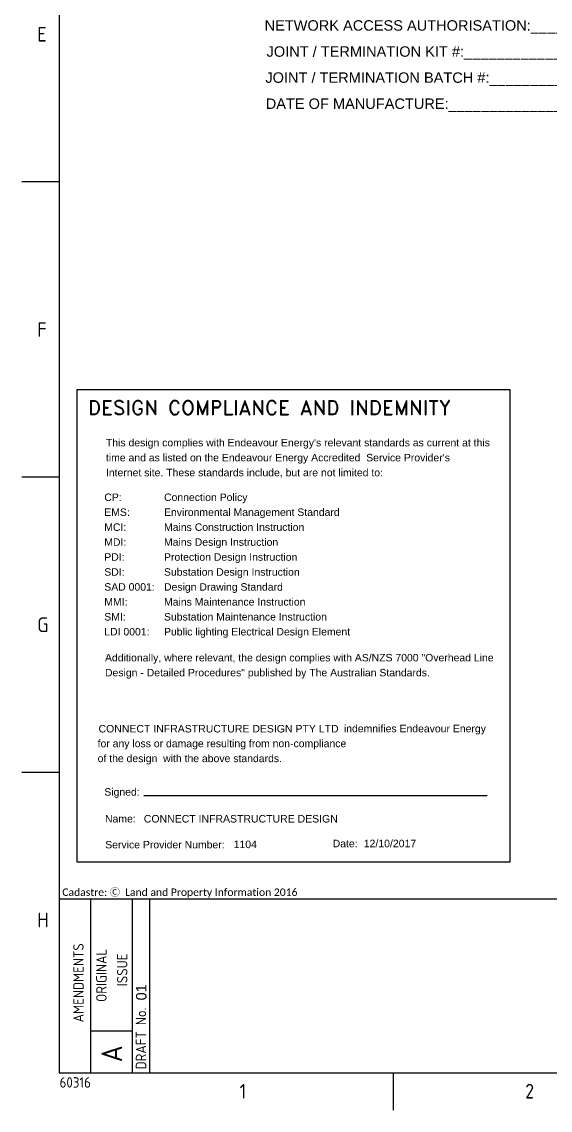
# Paper-space layout 'SHEET (2)' of a CAD drawing. Header units: metres, sheet in millimetres. Extents: x -21 to 813, y -3 to 583.
# Drawn here: x -20.5 to 106.2, y -3 to 257.8 of the extents above; entities that cross this region are included whole.
import ezdxf
from ezdxf import colors
from ezdxf.entities.mleader import LeaderData, LeaderLine
from ezdxf.enums import TextEntityAlignment as Align
from ezdxf.math import Vec2, Vec3

# ---------------------------------------------------------------- set-up
doc = ezdxf.new("R2010")
doc.units = ezdxf.units.M
doc.layers.get('0').update_dxf_attribs({"color": 6})
doc.layers.add('Notes', color=7, linetype='Continuous')
doc.layers.add('SupportsUG_SP_EXT', color=7, linetype='Continuous')
doc.styles.add('Elec', font='romand__.ttf')
doc.styles.add('iecISOCP', font='isocp.shx')
doc.styles.get("Standard").update_dxf_attribs({"font": 'arial.ttf'})

# ---------------------------------------------------------------- blocks, each defined once
blk = doc.blocks.new('A$C30A46249')
at = {"color": 7, "lineweight": -3, "insert": (6.92, 4.97), "char_height": 1.79, "attachment_point": 7, "line_spacing_factor": 1.2}
blk.add_mtext('{\\fCalibri|b0|i0|c0|p34;\\C256;Cadastre: \\fMS Gothic|b0|i0|c128|p49;\\C250;\\c2236962;Ⓒ\\fMS Gothic|b0|i0|c0|p49; \\fCalibri|b0|i0|c0|p34;\\C256;Land and Property Information 2016}', dxfattribs=at)
blk = doc.blocks.new('A1_FRAME_TITLE')
at = {"layer": 'Notes', "color": 7, "linetype": 'Continuous'}
for p, q in [((9, 574.39), (9, 5.97)), ((9, 219.43), (0, 219.43)), ((9, 148.68), (0, 148.68)), ((9, 77.93), (0, 77.93)), ((16.59, 5.97), (16.59, 47.62)), ((26.59, 5.97), (26.59, 47.62)), ((30.74, 5.98), (30.74, 47.62)), ((16.59, 15.97), (26.59, 15.97)), ((89.14, -3.03), (89.14, 5.97))]:
    blk.add_line(p, q, dxfattribs=at)
at = {"layer": 'Notes', "color": 7, "linetype": 'Continuous', "flags": 128}
for points in [[(9, 47.62), (123.8, 47.62)], [(123.8, 47.62), (824.37, 47.62)], [(9, 5.97), (123.8, 5.97)], [(123.8, 5.97), (824.37, 5.97)]]:
    blk.add_lwpolyline(points, dxfattribs=at)
at = {"color": 7}
blk.add_attdef('DRAFT_NUM', (29.9, 23.29), '', height=2.5, rotation=90, dxfattribs=at)
at = {"layer": 'Notes', "color": 7, "style": 'iecISOCP'}
for s, p in [('E', (3.74, 253.06)), ('F', (3.74, 182.31)), ('G', (3.74, 111.56)), ('H', (3.74, 40.81)), ('1', (52.24, -0.22)), ('2', (120.7, -0.22))]:
    blk.add_text(s, height=3.5, dxfattribs=at).set_placement(p)
for s, height, p in [('AMENDMENTS', 2.5, (14.84, 18.02)), ('ORIGINAL', 2.5, (20.34, 22.94)), ('ISSUE', 2.5, (25.34, 26.69)), ('DRAFT No.', 2.5, (29.84, 6.74)), ('A', 5, (24.09, 8.47))]:
    blk.add_text(s, height=height, rotation=90, dxfattribs=at).set_placement(p)
at = {"layer": 'Notes', "color": 7, "style": 'iecISOCP', "flags": 8}
blk.add_attdef('VERSION_NO', text='', height=2.5, rotation=90, dxfattribs=at).set_placement((302.04, 43.81), align=Align.MIDDLE_CENTER)
at = {"layer": 'Notes', "color": 7, "style": 'iecISOCP'}
for tag, p in [('CAP_NO', (513.19, 43.46)), ('IE_NUM', (513.05, 37.81)), ('REF_No_1', (335.24, 32.31)), ('REF_1', (362.52, 32.31)), ('GEN_WO', (441.71, 31.76)), ('HV_SWITCH', (513.46, 32.16)), ('REF_No_2', (335.24, 26.31)), ('REF_2', (362.52, 26.31)), ('OH_WO', (441.71, 25.81)), ('UBD_REF', (513.05, 25.83)), ('REF_No_3', (335.24, 20.31)), ('REF_3', (362.52, 20.31)), ('UG_WO', (441.71, 20.05)), ('GIS_MAP_No', (513.05, 20.04)), ('REF_No_4', (335.24, 14.31)), ('REF_4', (362.52, 14.31)), ('SUB_WO', (441.71, 13.81)), ('HV_OP_DIAG', (513.33, 14.2)), ('LGA', (512.95, 7.78)), ('ExportID', (9.08, 2.39))]:
    blk.add_attdef(tag, p, '', height=2.5, dxfattribs=at)
for tag, height, p in [('T1', 3.5, (684.37, 39.47)), ('T2', 3.5, (684.37, 34.35)), ('scale', 2.5, (567.76, 33.27)), ('T3', 3.5, (684.37, 28.92)), ('DRAWN', 2.5, (567.76, 24.93)), ('T4', 3.5, (684.37, 23.66)), ('T5', 3.5, (684.37, 18.23)), ('REV', 5, (820.05, 17.1)), ('DATE', 2.5, (567.76, 16.88)), ('T6', 3.5, (684.37, 12.97)), ('CHD', 2.5, (567.76, 8.37)), ('DESIGN', 2.5, (605.62, 9.15))]:
    blk.add_attdef(tag, text='', height=height, dxfattribs=at).set_placement(p, align=Align.CENTER)
blk.add_attdef('NUM', text='', height=7, dxfattribs=at).set_placement((792.37, 20.12), align=Align.MIDDLE_CENTER)
for tag, p in [('NS', (790.71, 8.12)), ('SHTS', (805.41, 8.12))]:
    blk.add_attdef(tag, text='', height=2.5, dxfattribs=at).set_placement(p, align=Align.MIDDLE)
at = {"layer": 'Notes', "color": 7, "style": 'iecISOCP', "flags": 1}
for tag, p in [('ProjectType', (14.17, -26.8)), ('ProjectNumber', (23.56, -26.82)), ('DrawingNumber', (35.51, -26.8)), ('ProjectDescription', (47.56, -26.83)), ('ExportDate', (60.28, -26.79)), ('ExportUserName', (69.15, -26.8)), ('DesignerCompanyName', (81.48, -26.79)), ('ExportAreaOfInterest', (97.1, -26.81)), ('GIS_SUCCESS', (112, -26.78)), ('CAD_SUCCESS', (121.79, -26.78)), ('DEPOTCODE', (132.11, -26.88)), ('ExportCategories', (140.08, -26.8)), ('Comments', (154.38, -26.88))]:
    blk.add_attdef(tag, p, '', height=1, dxfattribs=at)
blk = doc.blocks.new('NOTE_DESIGN-COMPLIANCE')
blk.add_line((16, 16.01), (98.33, 16.01))
blk.add_lwpolyline([(0, 113.3), (103.74, 113.3), (103.74, 0), (0, 0)], close=True)
at = {"color": 7, "lineweight": -3, "style": 'Elec'}
blk.add_text('DESIGN COMPLIANCE AND INDEMNITY', height=3.5, dxfattribs=at).set_placement((2.6, 106.13), align=Align.BOTTOM_LEFT)
at = {"color": 7, "lineweight": -3}
for s, p in [('Signed:', (6.54, 17.75)), ('Name:', (6.71, 11.32)), ('Date: ', (61.29, 5.38)), ('Service Provider Number:', (6.76, 5.11))]:
    blk.add_text(s, height=1.79, dxfattribs=at).set_placement(p, align=Align.TOP_LEFT)
at = {"color": 7, "lineweight": -3, "char_height": 1.79, "line_spacing_factor": 1.2}
for s, insert, attachment_point in [("This design complies with Endeavour Energy's relevant standards as current at this \\Ptime and as listed on the Endeavour Energy Accredited  Service Provider's\\PInternet site. These standards include, but are not limited to:", (6.92, 92.16), 7), ('CP:^I^IConnection Policy\\PEMS:^I^IEnvironmental Management Standard\\PMCI:^I^IMains Construction Instruction\\PMDI:^I^IMains Design Instruction\\PPDI:^I^IProtection Design Instruction\\PSDI:^I^ISubstation Design Instruction\\PSAD 0001:^IDesign Drawing Standard\\PMMI:^I^IMains Maintenance Instruction\\PSMI:^I^ISubstation Maintenance Instruction\\PLDI 0001:^IPublic lighting Electrical Design Element ', (6.53, 88.36), 1), ('\\PAdditionally, where relevant, the design complies with AS/NZS 7000 "Overhead Line\\PDesign - Detailed Procedures" published by The Australian Standards.', (6.7, 53.5), 1), ('                                                                                     indemnifies Endeavour Energy \\Pfor any loss or damage resulting from non-compliance \\Pof the design  with the above standards.', (4.93, 32.94), 1)]:
    blk.add_mtext(s, dxfattribs=dict(at, insert=insert, attachment_point=attachment_point))
at = {"ltscale": 0.5}
for tag, p in [('COMPANYNAME', (5.15, 31.1)), ('NAME', (16, 9.52)), ('DATE', (68.73, 3.59)), ('SPN', (37.54, 3.38))]:
    blk.add_attdef(tag, p, '', height=1.8, dxfattribs=at)

psp = doc.layouts.new('SHEET (2)')

# ---------------------------------------------------------------- block references
at = {"layer": 'Notes', "color": 0, "lineweight": -3}
psp.add_blockref('NOTE_DESIGN-COMPLIANCE', (-7.29, 56.4), dxfattribs=at).add_auto_attribs({'DATE': '12/10/2017', 'SPN': '1104', 'NAME': 'CONNECT INFRASTRUCTURE DESIGN', 'COMPANYNAME': 'CONNECT INFRASTRUCTURE DESIGN PTY LTD'})
at = {"layer": 'Notes'}
psp.add_blockref('A$C30A46249', (-17.75, 42.91), dxfattribs=at)
at = {"layer": 'SupportsUG_SP_EXT'}
ref = psp.add_blockref('A1_FRAME_TITLE', (-20.55, 0), dxfattribs=at)
ref.add_attrib('ExportID', '60316', (-11.47, 2.39), dxfattribs={"layer": 'Notes', "height": 2.5, "style": 'iecISOCP'})
ref.add_attrib('DRAFT_NUM', '01', (9.35, 23.29), dxfattribs={"layer": '0', "height": 2.5, "rotation": 90})

# ---------------------------------------------------------------- next in the draw order: leaders
at = {"layer": 'Notes'}
ml = psp.add_multileader_mtext('Standard', dxfattribs=at)
ml.set_content('\\pxsm1.5;{\\C7;JOINT / TERMINATION TYPE:______________________\\PNETWORK ACCESS AUTHORISATION:______________\\PJOINT / TERMINATION KIT #:______________________\\PJOINT / TERMINATION BATCH #:___________________\\PDATE OF MANUFACTURE:________________________}', color=256)
ml.set_leader_properties()
ml.build(insert=Vec2(0, 0))
ml.multileader.update_dxf_attribs({"has_text_frame": 1, "arrow_head_size": 2.5})
ctx = ml.context
ctx.base_point, ctx.char_height, ctx.arrow_head_size, ctx.plane_origin = Vec3(35.78, 262.83), 2.5, 2.5, Vec3(40.06, 270.42)
ctx.text_align_type = 1
notes = []
notes.append((ctx, [(1, (1, 1, 0), (138.58, 262.83), (-1, 0), 8, [(0, [(151.86, 306.45)], 0, [])])]))
ctx.mtext.insert, ctx.mtext.alignment, ctx.mtext.flow_direction = Vec3(83.18, 264.43), 2, 5
ctx.mtext.has_bg_fill, ctx.mtext.bg_color, ctx.mtext.bg_scale_factor, ctx.mtext.bg_transparency, ctx.mtext.use_window_bg_color = 1, -1027028792, 1.5, 0, 1
for ctx, leaders in notes:
    for number, flags, end, landing, length, lines in leaders:
        leader = LeaderData()
        leader.index, (leader.has_last_leader_line, leader.has_dogleg_vector, leader.attachment_direction) = number, flags
        leader.last_leader_point, leader.dogleg_vector, leader.dogleg_length = Vec3(end), Vec3(landing), length
        for number, points, colour, breaks in lines:
            line = LeaderLine()
            line.index, line.vertices, line.color, line.breaks = number, Vec3.list(points), colors.encode_raw_color(colour), breaks
            leader.lines.append(line)
        ctx.leaders.append(leader)

doc.saveas('drawing.dxf')
